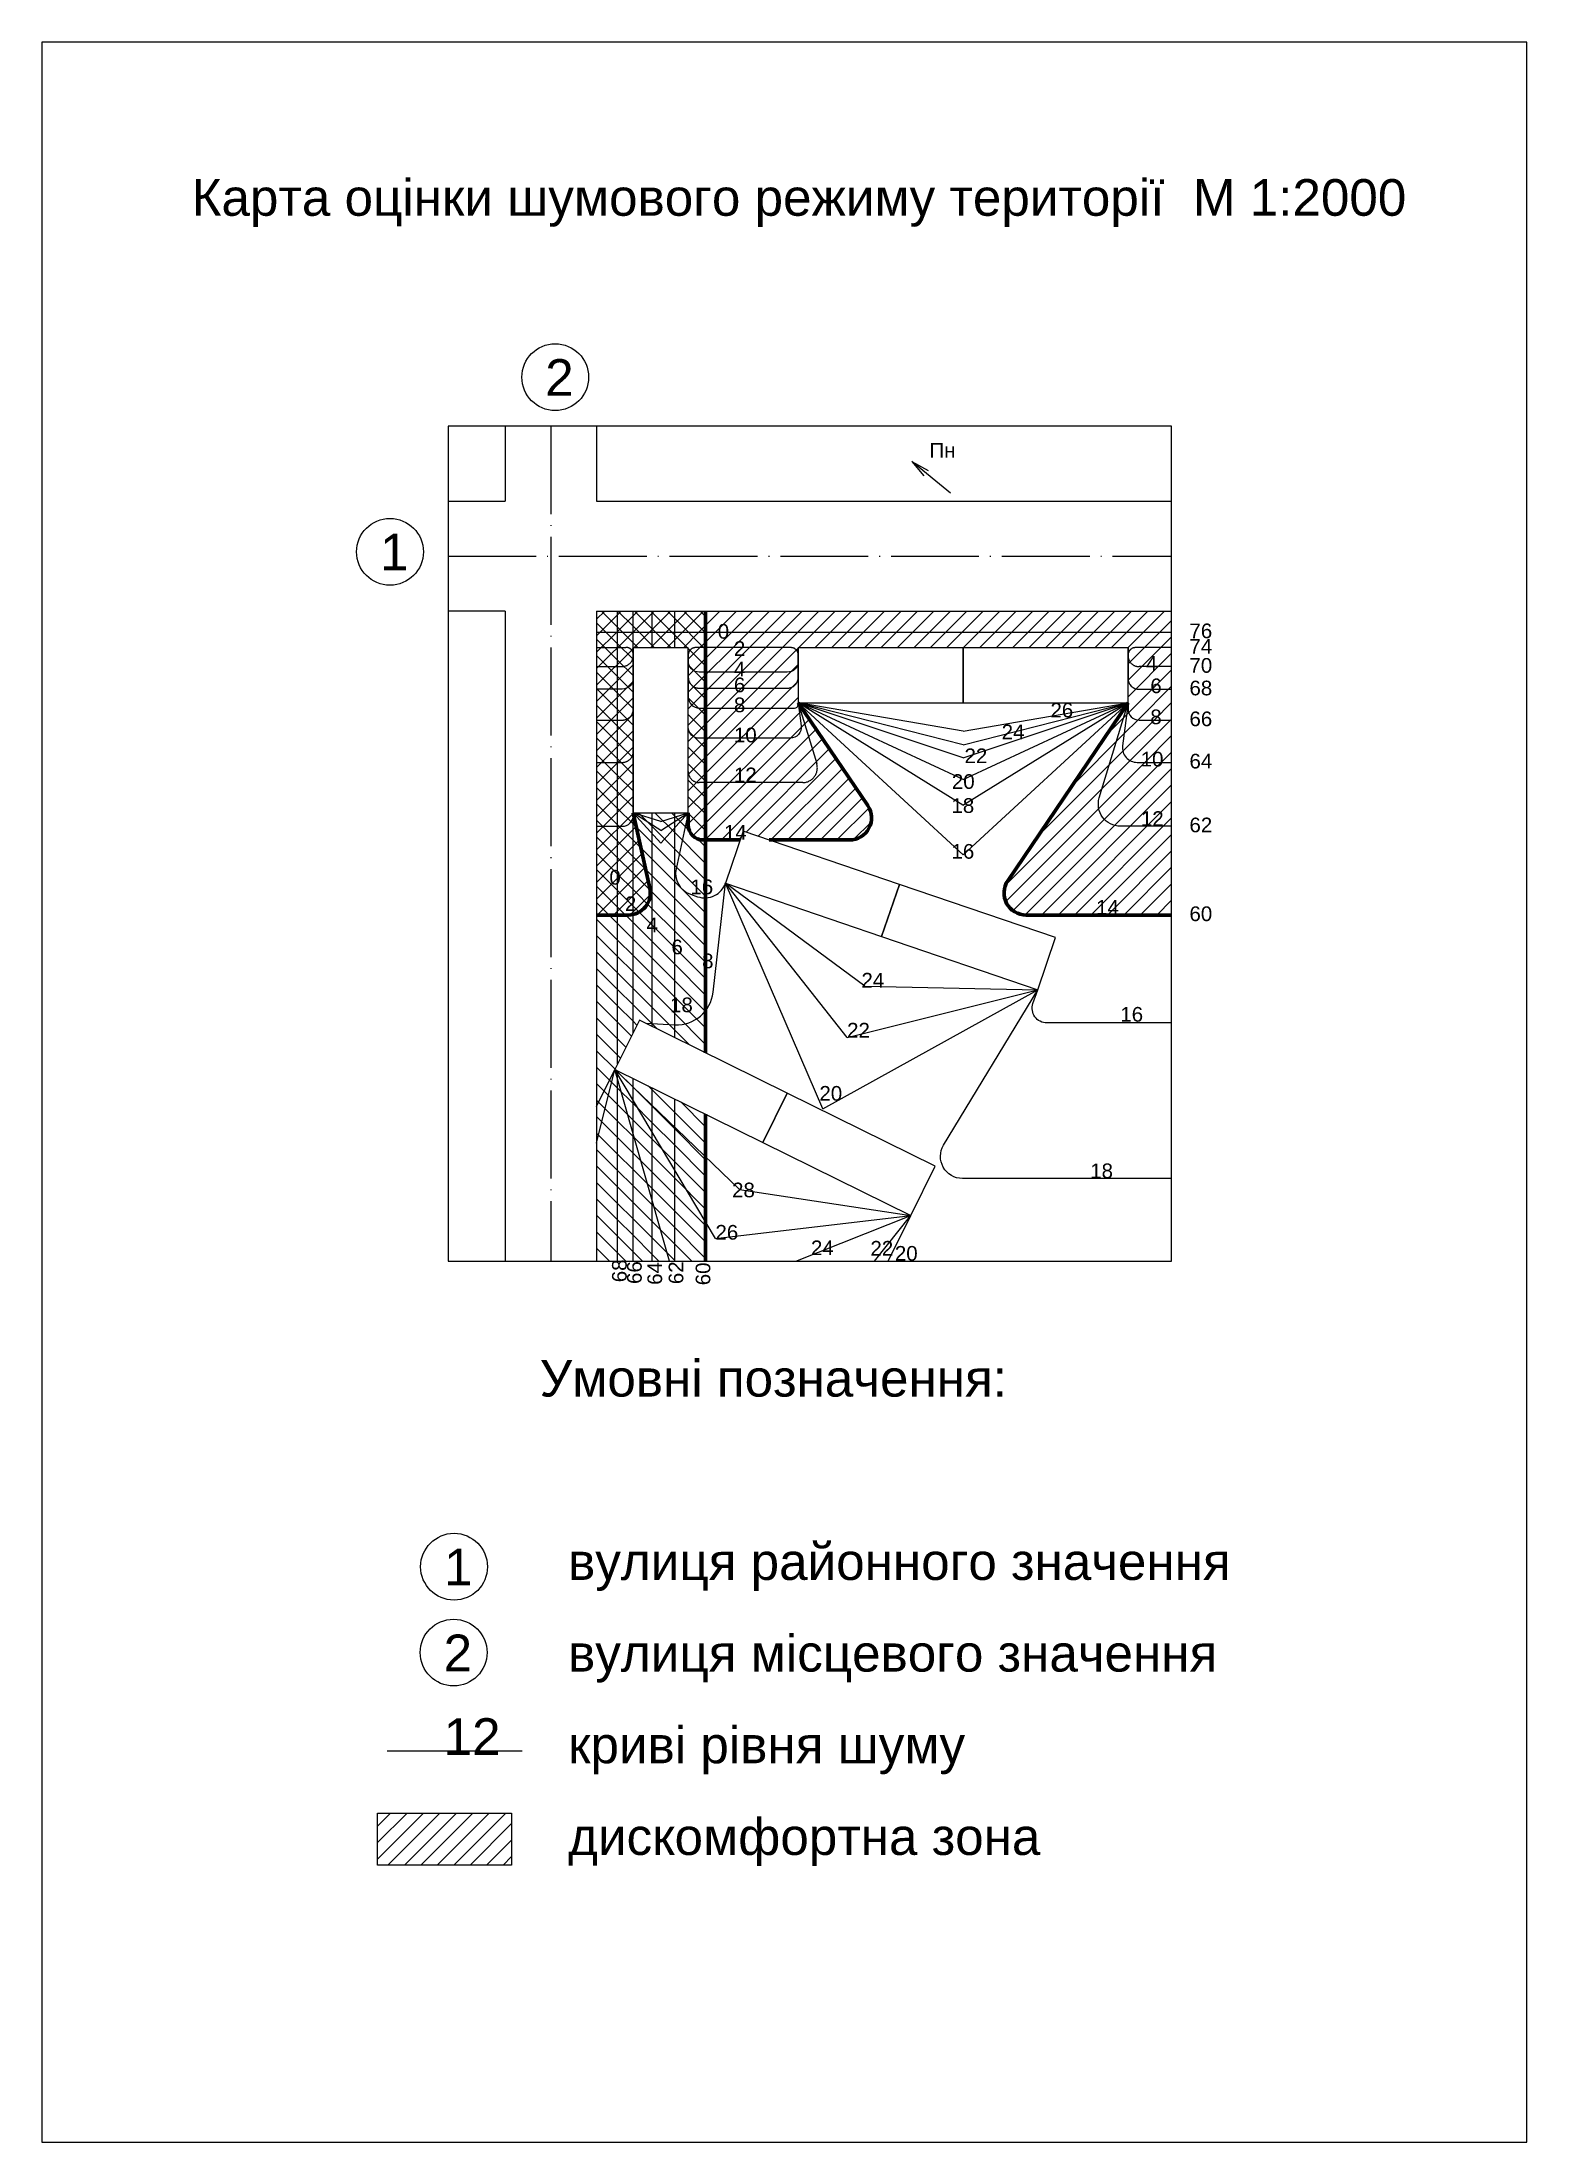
# Paper-space layout 'шум' of a CAD drawing. Header units: millimetres. Extents: x 4 to 206, y 3 to 289.
# The model-space entities are those that its viewports show. They can reach past a viewport. Long polylines and large blocks are cut down to what shows.
import ezdxf

# ---------------------------------------------------------------- set-up
doc = ezdxf.new("R2010")
doc.units = ezdxf.units.MM
doc.linetypes.add('ACAD_ISO04W100', pattern=[30, 24, -3, 0, -3])
for name, color, linetype in [('будівлі', 7, 'Continuous'), ('ВДМ', 7, 'Continuous'), ('шум1', 243, 'Continuous'), ('шум2', 130, 'Continuous'), ('шум3', 90, 'Continuous')]:
    doc.layers.add(name, color=color, linetype=linetype)
doc.styles.get("Standard").update_dxf_attribs({"font": 'arial.ttf'})
pattern_1 = [(135, (219.4426, 508.1424), (-1.12253202, -1.12253202), [])]

msp = doc.modelspace()

# ---------------------------------------------------------------- hatches: boundary and pattern name
at = {"layer": 'шум1'}
h = msp.add_hatch(dxfattribs=at)
h.set_pattern_fill('ANSI31', color=256, scale=0.5)
h.paths.add_polyline_path([(11762.071, 2895.326), (11698.504, 2895.326), (11698.504, 2892.462), (11762.071, 2892.462)])
h.paths.add_polyline_path([(11698.504, 2895.326), (11694.298, 2895.326), (11694.298, 2892.462), (11698.504, 2892.462)])
h.paths.add_polyline_path([(11694.298, 2895.326), (11691.214, 2895.326), (11691.214, 2892.462), (11694.298, 2892.462)])
h.paths.add_polyline_path([(11691.214, 2895.326), (11688.614, 2895.326), (11688.614, 2892.462), (11691.214, 2892.462)])
h.paths.add_polyline_path([(11688.614, 2895.326), (11686.506, 2895.326), (11686.506, 2892.462), (11688.614, 2892.462)])
h.paths.add_polyline_path([(11686.506, 2895.326), (11683.642, 2895.326), (11683.642, 2892.462), (11686.506, 2892.462)])
h.paths.add_polyline_path([(11699.544, 2890.471), (11702.098, 2890.471), (11702.098, 2894.593), (11699.544, 2894.593)], flags=9)
h = msp.add_hatch(dxfattribs=at)
h.set_pattern_fill('ANSI31', color=256, scale=0.5, angle=90)
h.set_pattern_definition(pattern_1)
h.paths.add_polyline_path([(11683.642, 2806.69), (11686.506, 2806.69), (11686.506, 2832.646), (11686.142, 2832.826), (11686.506, 2833.562), (11686.506, 2895.326), (11683.642, 2895.326)])
h.paths.add_polyline_path([(11688.839, 2803.187), (11688.839, 2807.295), (11684.717, 2807.295), (11684.717, 2803.187)], flags=9)
h.paths.add_polyline_path([(11684.767, 2856.921), (11687.321, 2856.921), (11687.321, 2861.043), (11684.767, 2861.043)], flags=9)
h = msp.add_hatch(dxfattribs=at)
h.set_pattern_fill('ANSI31', color=256, scale=0.5, angle=90)
h.set_pattern_definition(pattern_1)
h.paths.add_polyline_path([(11688.614, 2895.326), (11686.506, 2895.326), (11686.506, 2833.562), (11688.614, 2837.83)])
h.paths.add_polyline_path([(11684.767, 2856.921), (11687.321, 2856.921), (11687.321, 2861.043), (11684.767, 2861.043)], flags=9)
h.paths.add_polyline_path([(11686.91, 2853.316), (11689.464, 2853.316), (11689.464, 2857.437), (11686.91, 2857.437)], flags=9)
h = msp.add_hatch(dxfattribs=at)
h.set_pattern_fill('ANSI31', color=256, scale=0.5, angle=90)
h.set_pattern_definition(pattern_1)
h.paths.add_polyline_path([(11694.298, 2895.326), (11691.214, 2895.326), (11691.214, 2890.326), (11694.298, 2890.326)])
h.paths.add_polyline_path([(11691.214, 2895.326), (11688.614, 2895.326), (11688.614, 2890.326), (11691.214, 2890.326)])
h = msp.add_hatch(dxfattribs=at)
h.set_pattern_fill('ANSI31', color=256, scale=0.5, angle=90)
h.set_pattern_definition(pattern_1)
h.paths.add_polyline_path([(11697.417, 2845.515), (11699.971, 2845.515), (11699.971, 2849.636), (11697.417, 2849.636)], flags=9)
h.paths.add_polyline_path([(11693.238, 2847.424), (11695.792, 2847.424), (11695.792, 2851.545), (11693.238, 2851.545)], flags=9)
h.paths.add_polyline_path([(11696.142, 2890.326), (11696.142, 2867.826), (11694.298, 2867.826), (11694.298, 2837.162), (11698.504, 2835.084), (11698.504, 2895.326), (11694.298, 2895.326), (11694.298, 2890.326)])
h = msp.add_hatch(dxfattribs=at)
h.set_pattern_fill('ANSI31', color=256, scale=0.5)
h.paths.add_polyline_path([(11688.642, 2867.826), (11688.642, 2867.491, -0.4142136), (11687.142, 2865.991), (11683.642, 2865.991), (11683.642, 2853.88), (11687.963, 2853.88, 0.478722), (11690.894, 2857.52)])
h.paths.add_polyline_path([(11688.642, 2876.197, -0.4142136), (11687.142, 2874.697), (11683.642, 2874.697), (11683.642, 2865.991), (11687.142, 2865.991, 0.4142136), (11688.642, 2867.491), (11688.642, 2867.826)])
h.paths.add_polyline_path([(11688.642, 2881.964, -0.4142136), (11687.142, 2880.464), (11683.642, 2880.464), (11683.642, 2874.697), (11687.142, 2874.697, 0.4142136), (11688.642, 2876.197)])
h.paths.add_polyline_path([(11688.642, 2886.198, -0.4142136), (11687.142, 2884.698), (11683.642, 2884.698), (11683.642, 2880.464), (11687.142, 2880.464, 0.4142136), (11688.642, 2881.964), (11688.642, 2881.996)])
h.paths.add_polyline_path([(11688.642, 2886.198), (11688.642, 2889.282, -0.4142136), (11687.142, 2887.782), (11683.642, 2887.782), (11683.642, 2884.698), (11687.142, 2884.698, 0.4142136)])
h.paths.add_polyline_path([(11688.641, 2889.337, 0.4273694), (11687.642, 2890.382), (11683.642, 2890.382), (11683.642, 2887.782), (11687.142, 2887.782, 0.4249456)])
h.paths.add_polyline_path([(11762.071, 2892.462), (11683.642, 2892.462), (11683.642, 2890.382), (11687.642, 2890.382, -0.4142136), (11688.642, 2889.382), (11688.642, 2890.326), (11696.142, 2890.326), (11696.142, 2889.354, -0.4142136), (11697.142, 2890.354), (11710.142, 2890.354, -0.4142136), (11711.142, 2889.354), (11711.142, 2890.326), (11733.642, 2890.326), (11756.142, 2890.326), (11756.142, 2889.354, -0.4142136), (11757.142, 2890.354), (11762.071, 2890.354)])
h.paths.add_polyline_path([(11711.142, 2889.354, 0.4142136), (11710.142, 2890.354), (11697.142, 2890.354, 0.4142136), (11696.142, 2889.354), (11696.142, 2888.498, 0.4142136), (11697.642, 2886.998), (11709.642, 2886.998, 0.4142136), (11711.142, 2888.498)])
h.paths.add_polyline_path([(11711.142, 2886.318), (11711.142, 2888.498, -0.4142136), (11709.642, 2886.998), (11697.642, 2886.998, -0.4142136), (11696.142, 2888.498), (11696.142, 2888.22), (11696.142, 2886.318, 0.4142136), (11697.642, 2884.818), (11709.642, 2884.818, 0.4142136)])
h.paths.add_polyline_path([(11711.138, 2882.662), (11711.142, 2882.826), (11711.142, 2886.318, -0.4142136), (11709.642, 2884.818), (11697.642, 2884.818, -0.4142136), (11696.142, 2886.318), (11696.142, 2883.599, 0.4142136), (11697.642, 2882.099), (11710.642, 2882.099, 0.4520946)])
h.paths.add_polyline_path([(11711.138, 2882.662, -0.4520946), (11710.642, 2882.099), (11697.642, 2882.099, -0.4142136), (11696.142, 2883.599), (11696.142, 2879.492, 0.4142136), (11697.642, 2877.992), (11710.058, 2877.992, 0.4520946), (11711.545, 2879.682)])
h.paths.add_polyline_path([(11711.144, 2882.821), (11711.143, 2882.821), (11711.545, 2879.682, -0.4520946), (11710.058, 2877.992), (11697.642, 2877.992, -0.4142136), (11696.142, 2879.492), (11696.142, 2873.445, 0.4142136), (11697.642, 2871.945), (11711.748, 2871.945, 0.5034249), (11713.662, 2874.526)])
h.paths.add_polyline_path([(11720.627, 2868.797), (11711.146, 2882.821), (11711.144, 2882.821), (11713.662, 2874.526, -0.5034249), (11711.748, 2871.945), (11697.642, 2871.945, -0.4142136), (11696.142, 2873.445), (11696.142, 2867.826), (11696.142, 2866.117, 0.4142136), (11698.142, 2864.117), (11703.229, 2864.117), (11703.642, 2865.326), (11707.188, 2864.117), (11718.142, 2864.117, 0.6012305)])
h.paths.add_polyline_path([(11762.071, 2890.354), (11757.142, 2890.354, 0.4273694), (11756.143, 2889.309, 0.4249456), (11757.642, 2887.754), (11762.071, 2887.754)])
h.paths.add_polyline_path([(11762.071, 2887.754), (11757.642, 2887.754, -0.4142136), (11756.142, 2889.254), (11756.142, 2888.453), (11756.142, 2886.17, 0.4142136), (11757.642, 2884.67), (11762.071, 2884.67)])
h.paths.add_polyline_path([(11762.071, 2880.464), (11757.638, 2880.464, -0.4157748), (11756.138, 2881.972), (11756.142, 2882.822), (11756.142, 2882.821), (11755.389, 2876.952, 0.4520946), (11757.372, 2874.697), (11762.071, 2874.697)], flags=17)
h.paths.add_polyline_path([(11762.071, 2884.67), (11757.642, 2884.67, -0.4142136), (11756.142, 2886.17), (11756.142, 2882.822), (11756.142, 2882.821), (11755.389, 2876.952, 0.4520946), (11757.372, 2874.697), (11762.071, 2874.697)])
h.paths.add_polyline_path([(11762.071, 2874.697), (11757.372, 2874.697, -0.4520946), (11755.389, 2876.952), (11756.142, 2882.821), (11756.141, 2882.821), (11752.207, 2869.862, 0.5034249), (11755.077, 2865.991), (11762.071, 2865.991)])
h.paths.add_polyline_path([(11762.071, 2865.991), (11755.077, 2865.991, -0.5034249), (11752.207, 2869.862), (11756.141, 2882.821), (11756.139, 2882.821), (11739.736, 2858.56, 0.6012305), (11742.221, 2853.88), (11762.071, 2853.88)])
h.paths.add_polyline_path([(11684.998, 2852.788), (11689.106, 2852.788), (11689.106, 2856.909), (11684.998, 2856.909)], flags=9)
h.paths.add_polyline_path([(11683.902, 2873.039), (11688.01, 2873.039), (11688.01, 2877.161), (11683.902, 2877.161)], flags=9)
h.paths.add_polyline_path([(11683.902, 2864.933), (11688.01, 2864.933), (11688.01, 2869.054), (11683.902, 2869.054)], flags=9)
h.paths.add_polyline_path([(11684.638, 2878.806), (11687.191, 2878.806), (11687.191, 2882.927), (11684.638, 2882.927)], flags=9)
h.paths.add_polyline_path([(11684.101, 2883.04), (11686.655, 2883.04), (11686.655, 2887.161), (11684.101, 2887.161)], flags=9)
h.paths.add_polyline_path([(11683.579, 2886.132), (11686.133, 2886.132), (11686.133, 2890.254), (11683.579, 2890.254)], flags=9)
h.paths.add_polyline_path([(11701.829, 2885.348), (11704.383, 2885.348), (11704.383, 2889.469), (11701.829, 2889.469)], flags=9)
h.paths.add_polyline_path([(11701.76, 2883.16), (11704.314, 2883.16), (11704.314, 2887.282), (11701.76, 2887.282)], flags=9)
h.paths.add_polyline_path([(11701.751, 2880.441), (11704.305, 2880.441), (11704.305, 2884.562), (11701.751, 2884.562)], flags=9)
h.paths.add_polyline_path([(11701.56, 2876.334), (11705.668, 2876.334), (11705.668, 2880.455), (11701.56, 2880.455)], flags=24)
h.paths.add_polyline_path([(11701.56, 2870.887), (11705.668, 2870.887), (11705.668, 2875.008), (11701.56, 2875.008)], flags=24)
h.paths.add_polyline_path([(11700.208, 2863.059), (11704.315, 2863.059), (11704.315, 2867.18), (11700.208, 2867.18)], flags=9)
h.paths.add_polyline_path([(11758.043, 2886.105), (11760.597, 2886.105), (11760.597, 2890.226), (11758.043, 2890.226)], flags=9)
h.paths.add_polyline_path([(11758.566, 2883.04), (11761.12, 2883.04), (11761.12, 2887.161), (11758.566, 2887.161)], flags=9)
h.paths.add_polyline_path([(11758.555, 2878.806), (11761.109, 2878.806), (11761.109, 2882.927), (11758.555, 2882.927)], flags=24)
h.paths.add_polyline_path([(11757.054, 2873.039), (11761.162, 2873.039), (11761.162, 2877.161), (11757.054, 2877.161)], flags=24)
h.paths.add_polyline_path([(11757.084, 2864.933), (11761.192, 2864.933), (11761.192, 2869.054), (11757.084, 2869.054)], flags=24)
h.paths.add_polyline_path([(11750.966, 2852.822), (11755.074, 2852.822), (11755.074, 2856.943), (11750.966, 2856.943)], flags=9)
h = msp.add_hatch(dxfattribs=at)
h.set_pattern_fill('ANSI31', color=256, scale=0.5)
h.paths.add_polyline_path([(11762.071, 2880.464), (11757.638, 2880.464, -0.4157748), (11756.138, 2881.972), (11756.142, 2882.822), (11756.142, 2882.821), (11755.389, 2876.952, 0.4520946), (11757.372, 2874.697), (11762.071, 2874.697)])
h.paths.add_polyline_path([(11758.555, 2878.806), (11761.109, 2878.806), (11761.109, 2882.927), (11758.555, 2882.927)], flags=9)
h.paths.add_polyline_path([(11757.054, 2873.039), (11761.162, 2873.039), (11761.162, 2877.161), (11757.054, 2877.161)], flags=9)
h = msp.add_hatch(dxfattribs=at)
h.set_pattern_fill('ANSI31', color=256, scale=0.5, angle=90)
h.set_pattern_definition(pattern_1)
h.paths.add_polyline_path([(11691.214, 2867.826), (11688.614, 2867.826), (11688.614, 2837.83), (11689.464, 2839.55), (11691.214, 2838.686)])
h.paths.add_polyline_path([(11689.902, 2850.445), (11692.456, 2850.445), (11692.456, 2854.567), (11689.902, 2854.567)], flags=9)
h.paths.add_polyline_path([(11686.91, 2853.316), (11689.464, 2853.316), (11689.464, 2857.437), (11686.91, 2857.437)], flags=9)
h = msp.add_hatch(dxfattribs=at)
h.set_pattern_fill('ANSI31', color=256, scale=0.5, angle=90)
h.set_pattern_definition(pattern_1)
h.paths.add_polyline_path([(11694.298, 2867.826), (11691.214, 2867.826), (11691.214, 2838.686), (11694.298, 2837.162)])
h.paths.add_polyline_path([(11689.902, 2850.445), (11692.456, 2850.445), (11692.456, 2854.567), (11689.902, 2854.567)], flags=9)
h.paths.add_polyline_path([(11693.238, 2847.424), (11695.792, 2847.424), (11695.792, 2851.545), (11693.238, 2851.545)], flags=9)
h = msp.add_hatch(dxfattribs=at)
h.set_pattern_fill('ANSI31', color=256, scale=0.5, angle=90)
h.set_pattern_definition(pattern_1)
h.paths.add_polyline_path([(11686.506, 2806.69), (11688.614, 2806.69), (11688.614, 2831.605), (11686.506, 2832.646)])
h.paths.add_polyline_path([(11690.887, 2802.953), (11690.887, 2807.061), (11686.766, 2807.061), (11686.766, 2802.953)], flags=9)
h = msp.add_hatch(dxfattribs=at)
h.set_pattern_fill('ANSI31', color=256, scale=0.5, angle=90)
h.set_pattern_definition(pattern_1)
h.paths.add_polyline_path([(11691.214, 2830.32), (11688.614, 2831.605), (11688.614, 2806.69), (11691.214, 2806.69)])
h.paths.add_polyline_path([(11690.887, 2802.953), (11690.887, 2807.061), (11686.766, 2807.061), (11686.766, 2802.953)], flags=9)
h = msp.add_hatch(dxfattribs=at)
h.set_pattern_fill('ANSI31', color=256, scale=0.5, angle=90)
h.set_pattern_definition(pattern_1)
h.paths.add_polyline_path([(11691.214, 2806.69), (11694.298, 2806.69), (11694.298, 2828.797), (11691.214, 2830.32)])
h.paths.add_polyline_path([(11693.67, 2802.832), (11693.67, 2806.94), (11689.548, 2806.94), (11689.548, 2802.832)], flags=9)
h = msp.add_hatch(dxfattribs=at)
h.set_pattern_fill('ANSI31', color=256, scale=0.5, angle=90)
h.set_pattern_definition(pattern_1)
h.paths.add_polyline_path([(11698.504, 2826.718), (11694.298, 2828.797), (11694.298, 2806.69), (11698.504, 2806.69)])
h.paths.add_polyline_path([(11696.568, 2802.927), (11696.568, 2807.035), (11692.446, 2807.035), (11692.446, 2802.927)], flags=9)
h = msp.add_hatch(dxfattribs=at)
h.set_pattern_fill('ANSI31', color=256, scale=0.5)
h.paths.add_polyline_path([(11672.041, 2731.395), (11653.748, 2731.395), (11653.748, 2724.3), (11672.041, 2724.3)])

# ---------------------------------------------------------------- linework, layer by layer
msp.add_lwpolyline([(11663.4, 2806.69), (11762.071, 2806.69), (11762.071, 2920.552), (11663.4, 2920.552), (11663.4, 2806.69)])
for centre in [(11677.993, 2927.235), (11655.446, 2903.417), (11664.188, 2764.994), (11664.129, 2753.284)]:
    msp.add_circle(centre, 4.556)
at = {"layer": 'будівлі', "color": 7}
for points in [[(11688.642, 2890.326), (11688.642, 2867.826), (11696.142, 2867.826), (11696.142, 2890.326), (11688.642, 2890.326)], [(11733.642, 2890.326), (11711.142, 2890.326), (11711.142, 2882.826), (11733.642, 2882.826), (11733.642, 2890.326)], [(11756.142, 2890.326), (11733.642, 2890.326), (11733.642, 2882.826), (11756.142, 2882.826), (11756.142, 2890.326)], [(11724.937, 2858.061), (11703.642, 2865.326), (11701.22, 2858.228), (11722.515, 2850.962), (11724.937, 2858.061)], [(11746.232, 2850.795), (11724.937, 2858.061), (11722.515, 2850.962), (11743.81, 2843.697), (11746.232, 2850.795)], [(11709.637, 2829.584), (11689.464, 2839.55), (11686.142, 2832.826), (11706.314, 2822.86), (11709.637, 2829.584)], [(11729.809, 2819.617), (11709.637, 2829.584), (11706.314, 2822.86), (11726.487, 2812.893), (11729.809, 2819.617)], [(11729.809, 2819.617), (11709.637, 2829.584), (11706.314, 2822.86), (11726.487, 2812.893), (11729.809, 2819.617)]]:
    msp.add_lwpolyline(points, dxfattribs=at)
at = {"layer": 'ВДМ'}
for points in [[(11671.142, 2920.552), (11671.142, 2910.326)], [(11683.642, 2920.552), (11683.642, 2910.326)], [(11731.897, 2911.431), (11726.637, 2915.723)], [(11726.637, 2915.723), (11728.265, 2913.802)], [(11726.637, 2915.723), (11728.846, 2914.514)], [(11663.4, 2910.326), (11671.142, 2910.326)], [(11683.642, 2910.326), (11762.071, 2910.326)], [(11671.142, 2895.326), (11663.4, 2895.326)], [(11671.142, 2895.326), (11671.142, 2806.69)], [(11683.642, 2895.326), (11762.071, 2895.326)], [(11683.642, 2895.326), (11683.642, 2806.69)]]:
    msp.add_lwpolyline(points, dxfattribs=at)
at = {"layer": 'ВДМ', "linetype": 'ACAD_ISO04W100', "ltscale": 0.5}
for points in [[(11677.392, 2920.552), (11677.392, 2806.69)], [(11663.4, 2902.826), (11762.071, 2902.826)]]:
    msp.add_lwpolyline(points, dxfattribs=at)
at = {"layer": 'шум1', "color": 7}
for points in [[(11686.506, 2833.562), (11686.506, 2895.326)], [(11688.614, 2837.83), (11688.614, 2895.326)], [(11691.214, 2890.326), (11691.214, 2895.326)], [(11694.298, 2890.326), (11694.298, 2895.326)], [(11683.642, 2892.462), (11762.071, 2892.462)], [(11691.214, 2838.686), (11691.214, 2867.826)], [(11694.298, 2837.162), (11694.298, 2867.826)], [(11686.506, 2806.69), (11686.506, 2832.646)], [(11688.614, 2806.69), (11688.614, 2831.605)], [(11691.214, 2806.69), (11691.214, 2830.32)], [(11694.298, 2806.69), (11694.298, 2828.797)], [(11655.08, 2739.871), (11673.469, 2739.871)]]:
    msp.add_lwpolyline(points, dxfattribs=at)
at = {"layer": 'шум1', "lineweight": 60}
for points in [[(11698.504, 2835.084), (11698.504, 2895.326)], [(11698.504, 2806.69), (11698.504, 2826.718)]]:
    msp.add_lwpolyline(points, dxfattribs=at)
at = {"layer": 'шум1', "color": 7, "linetype": 'ACAD_ISO04W100'}
for points in [[(11683.642, 2890.382), (11687.642, 2890.382, -0.4142136), (11688.642, 2889.382), (11688.642, 2888.481)], [(11683.642, 2887.782), (11687.142, 2887.782, 0.4142136), (11688.642, 2889.282), (11688.642, 2890.354)], [(11683.642, 2880.464), (11687.142, 2880.464, 0.4142136), (11688.642, 2881.964), (11688.642, 2890.326)], [(11711.142, 2886.998), (11711.142, 2889.354, 0.4142136), (11710.142, 2890.354), (11697.142, 2890.354, 0.4142136), (11696.142, 2889.354), (11696.142, 2888.22)], [(11696.142, 2888.322), (11696.142, 2886.318, 0.4142136), (11697.642, 2884.818), (11709.642, 2884.818, 0.4142136), (11711.142, 2886.318), (11711.142, 2890.326)], [(11762.071, 2890.354), (11757.142, 2890.354, 0.4142136), (11756.142, 2889.354), (11756.142, 2888.453)], [(11762.071, 2887.754), (11757.642, 2887.754, -0.4142136), (11756.142, 2889.254), (11756.142, 2890.326)], [(11683.642, 2874.697), (11687.142, 2874.697, 0.4142136), (11688.642, 2876.197), (11688.642, 2881.996)], [(11711.142, 2882.826), (11713.662, 2874.526, -0.5034249), (11711.748, 2871.945), (11697.642, 2871.945, -0.4142136), (11696.142, 2873.445), (11696.142, 2876.974)]]:
    msp.add_lwpolyline(points, format="xyb", dxfattribs=at)
at = {"layer": 'шум1', "color": 7}
for points in [[(11688.642, 2890.354), (11688.642, 2886.198, -0.4142136), (11687.142, 2884.698), (11683.642, 2884.698)], [(11756.142, 2890.326), (11756.142, 2886.17, 0.4142136), (11757.642, 2884.67), (11762.071, 2884.67)], [(11756.142, 2882.826), (11755.389, 2876.952, 0.4520946), (11757.372, 2874.697), (11762.071, 2874.697)], [(11756.142, 2882.826), (11756.138, 2881.972, 0.4157748), (11757.638, 2880.464), (11762.071, 2880.464)], [(11683.642, 2865.991), (11687.142, 2865.991, 0.4142136), (11688.642, 2867.491), (11688.642, 2867.826)]]:
    msp.add_lwpolyline(points, format="xyb", dxfattribs=at)
at = {"layer": 'шум1', "linetype": 'ACAD_ISO04W100'}
msp.add_lwpolyline([(11711.142, 2886.998), (11711.142, 2890.326)], dxfattribs=at)
at = {"layer": 'шум1', "lineweight": 60}
for points in [[(11711.142, 2882.826), (11720.627, 2868.797, -0.6012305), (11718.142, 2864.117), (11707.188, 2864.117)], [(11762.071, 2853.88), (11742.221, 2853.88, -0.6012305), (11739.736, 2858.56), (11756.142, 2882.826)], [(11683.642, 2853.88), (11687.963, 2853.88, 0.478722), (11690.894, 2857.52), (11688.642, 2867.826)], [(11703.229, 2864.117), (11698.142, 2864.117, -0.4142136), (11696.142, 2866.117), (11696.142, 2867.826)]]:
    msp.add_lwpolyline(points, format="xyb", dxfattribs=at)
at = {"layer": 'шум1'}
msp.add_lwpolyline([(11653.748, 2731.395), (11672.041, 2731.395), (11672.041, 2724.3), (11653.748, 2724.3)], close=True, dxfattribs=at)
at = {"layer": 'шум2', "color": 7}
for points in [[(11711.142, 2890.326), (11711.142, 2888.498, -0.4142136), (11709.642, 2886.998), (11697.642, 2886.998, -0.4142136), (11696.142, 2888.498), (11696.142, 2890.326)], [(11711.142, 2882.826), (11711.545, 2879.682, -0.4520946), (11710.058, 2877.992), (11697.642, 2877.992, -0.4142136), (11696.142, 2879.492), (11696.142, 2886.79)]]:
    msp.add_lwpolyline(points, format="xyb", dxfattribs=at)
at = {"layer": 'шум3', "color": 7}
for points in [[(11696.142, 2888.322), (11696.142, 2883.599, 0.4142136), (11697.642, 2882.099), (11710.642, 2882.099, 0.4142136), (11711.142, 2882.599), (11711.142, 2882.826)], [(11762.071, 2865.991), (11755.077, 2865.991, -0.5034249), (11752.207, 2869.862), (11756.142, 2882.826)], [(11696.142, 2867.826), (11694.471, 2860.195, 0.3814468), (11696.432, 2856.714), (11697.419, 2856.377, 0.4142136), (11701.227, 2858.248), (11701.22, 2858.228)], [(11690.359, 2839.108), (11694.322, 2838.918, 0.3952408), (11699.529, 2843.348), (11701.22, 2858.228)], [(11762.071, 2817.946), (11733.541, 2817.946, -0.5843215), (11730.975, 2822.5), (11743.81, 2843.697)], [(11762.071, 2839.16), (11745.057, 2839.16, -0.514145), (11743.165, 2841.806), (11743.81, 2843.697)]]:
    msp.add_lwpolyline(points, format="xyb", dxfattribs=at)
for points in [[(11733.642, 2862.092), (11711.142, 2882.826)], [(11733.591, 2868.845), (11711.142, 2882.826)], [(11733.642, 2872.37), (11711.142, 2882.826)], [(11733.642, 2875.317), (11711.142, 2882.826)], [(11733.642, 2877.1), (11711.142, 2882.826)], [(11733.642, 2878.96), (11711.142, 2882.822)], [(11733.591, 2868.845), (11756.142, 2882.826)], [(11733.642, 2862.092), (11756.142, 2882.826)], [(11733.642, 2872.37), (11756.142, 2882.826)], [(11733.642, 2875.317), (11756.142, 2882.826)], [(11733.642, 2877.1), (11756.142, 2882.826)], [(11733.642, 2878.96), (11756.142, 2882.822)], [(11692.392, 2863.685), (11688.642, 2867.826)], [(11692.392, 2865.396), (11688.642, 2867.826)], [(11692.392, 2866.633), (11688.642, 2867.826)], [(11692.392, 2863.685), (11696.142, 2867.826)], [(11692.392, 2865.396), (11696.142, 2867.826)], [(11692.392, 2866.633), (11696.142, 2867.826)], [(11714.491, 2827.444), (11701.22, 2858.228)], [(11717.807, 2837.164), (11701.22, 2858.228)], [(11720.204, 2844.188), (11701.22, 2858.228)], [(11720.204, 2844.188), (11743.81, 2843.697)], [(11714.491, 2827.444), (11743.81, 2843.697)], [(11717.807, 2837.164), (11743.81, 2843.697)], [(11683.642, 2827.772), (11686.142, 2832.826)], [(11683.642, 2822.771), (11686.142, 2832.826)], [(11693.558, 2806.69), (11686.142, 2832.826)], [(11699.846, 2809.782), (11686.142, 2832.826)], [(11703.137, 2816.435), (11686.142, 2832.826)], [(11703.142, 2816.432), (11726.487, 2812.893)], [(11699.858, 2809.777), (11726.487, 2812.893)], [(11710.799, 2806.69), (11726.487, 2812.893)], [(11721.531, 2806.69), (11726.487, 2812.893)], [(11723.425, 2806.69), (11726.487, 2812.893)]]:
    msp.add_lwpolyline(points, dxfattribs=at)

# ---------------------------------------------------------------- texts
at = {"layer": 'ВДМ', "attachment_point": 1}
for s, width, heights, insert, char_height in [('Карта оцінки шумового режиму території  М 1:2000', 180.76829, [0], (11628.392, 2954.248), 5), ('2', 4.32334, [0], (11676.625, 2929.692), 5), ('Пн', 4.32334, [0], (11729.039, 2918.279), 2), ('1', 4.32334, [0], (11654.078, 2905.874), 5), ('0', 4.32334, [0], (11700.16, 2893.572), 2), ('2', 4.32334, [0], (11702.365, 2891.219), 2), ('4', 4.32334, [0], (11702.365, 2888.44), 2), ('4', 4.32334, [0], (11758.579, 2889.197), 2), ('6', 4.32334, [0], (11702.365, 2886.26), 2), ('6', 4.32334, [0], (11759.171, 2886.14), 2), ('8', 4.32334, [0], (11702.365, 2883.541), 2), ('26', 4.32334, [0], (11745.548, 2882.826), 2), ('8', 4.32334, [0], (11759.168, 2881.906), 2), ('10', 4.32334, [0], (11702.365, 2879.434), 2), ('24', 4.32334, [0], (11738.894, 2879.861), 2), ('22', 4.32334, [0], (11733.822, 2876.593), 2), ('10', 4.32334, [0], (11757.859, 2876.139), 2), ('12', 4.32334, [0], (11702.365, 2873.987), 2), ('20', 4.32334, [0], (11732.102, 2873.086), 2), ('18', 4.32334, [0], (11732.044, 2869.809), 2), ('12', 4.32334, [0], (11757.888, 2868.033), 2), ('14', 4.32334, [0], (11701.012, 2866.159), 2), ('16', 4.32334, [0], (11732.048, 2863.561), 2), ('0', 2.18469, [0], (11685.383, 2860.022), 2), ('0', 2.18469, [0], (11685.383, 2860.022), 2), ('16', 4.32334, [0], (11696.432, 2858.722), 2), ('2', 2.18469, [0], (11687.492, 2856.416), 2), ('2', 2.18469, [0], (11687.492, 2856.416), 2), ('14', 4.32334, [0], (11751.77, 2855.922), 2), ('4', 2.18469, [0], (11690.437, 2853.538), 2), ('6', 2, [0], (11693.843, 2850.524), 2), ('8', 2.00802, [0], (11698.03, 2848.615), 2), ('24', 4.32334, [0], (11719.765, 2845.992), 2), ('18', 4.32334, [0], (11693.653, 2842.627), 2), ('16', 4.32334, [0], (11755.08, 2841.337), 2), ('22', 4.32334, [0], (11717.807, 2839.172), 2), ('20', 4.32334, [0], (11714.029, 2830.557), 2), ('18', 4.32334, [0], (11750.973, 2819.989), 2), ('28', 4.32334, [0], (11702.118, 2817.378), 2), ('26', 4.32334, [0], (11699.846, 2811.605), 2), ('24', 4.32334, [0], (11712.877, 2809.489), 2), ('22', 4.32334, [0], (11720.989, 2809.424), 2), ('20', 4.32334, [0], (11724.326, 2808.733), 2), ('\\pxsm1.5;Умовні позначення:\\P\\P  вулиця районного значення\\P  вулиця місцевого значення\\P  криві рівня шуму\\P  дискомфортна зона', 213.16362, [132.974], (11675.864, 2793.198), 5), ('1', 4.32334, [0], (11662.821, 2767.451), 5), ('2', 4.32334, [0], (11662.762, 2755.741), 5), ('12', 4.32334, [0], (11662.762, 2744.329), 5)]:
    msp.add_mtext_dynamic_manual_height_columns(s, width=width, gutter_width=12.5, heights=heights, dxfattribs=dict(at, insert=insert, char_height=char_height))
at = {"layer": 'ВДМ', "char_height": 2, "attachment_point": 1, "rotation": 90}
for s, insert in [('68', (11685.739, 2803.792)), ('66', (11687.787, 2803.558)), ('64', (11690.569, 2803.437)), ('62', (11693.467, 2803.532)), ('60', (11697.147, 2803.381))]:
    msp.add_mtext_dynamic_manual_height_columns(s, width=4.32334, gutter_width=12.5, heights=[0], dxfattribs=dict(at, insert=insert))
at = {"layer": 'шум1', "color": 7, "char_height": 2, "attachment_point": 1}
for s, insert in [('76', (11764.508, 2893.633)), ('74', (11764.508, 2891.525)), ('70', (11764.508, 2888.925)), ('68', (11764.508, 2885.841)), ('66', (11764.508, 2881.635)), ('64', (11764.508, 2875.868)), ('62', (11764.508, 2867.162)), ('60', (11764.508, 2855.051))]:
    msp.add_mtext_dynamic_manual_height_columns(s, width=4.32334, gutter_width=12.5, heights=[0], dxfattribs=dict(at, insert=insert))

psp = doc.layouts.new('шум')

# ---------------------------------------------------------------- viewports
at = {"layer": 'Defpoints'}
psp.add_viewport(center=(104.95, 145.93), size=(202.58, 286.418), view_center_point=(11709.264, 2829.739), view_height=286.4178, dxfattribs=at)

doc.saveas('drawing.dxf')
